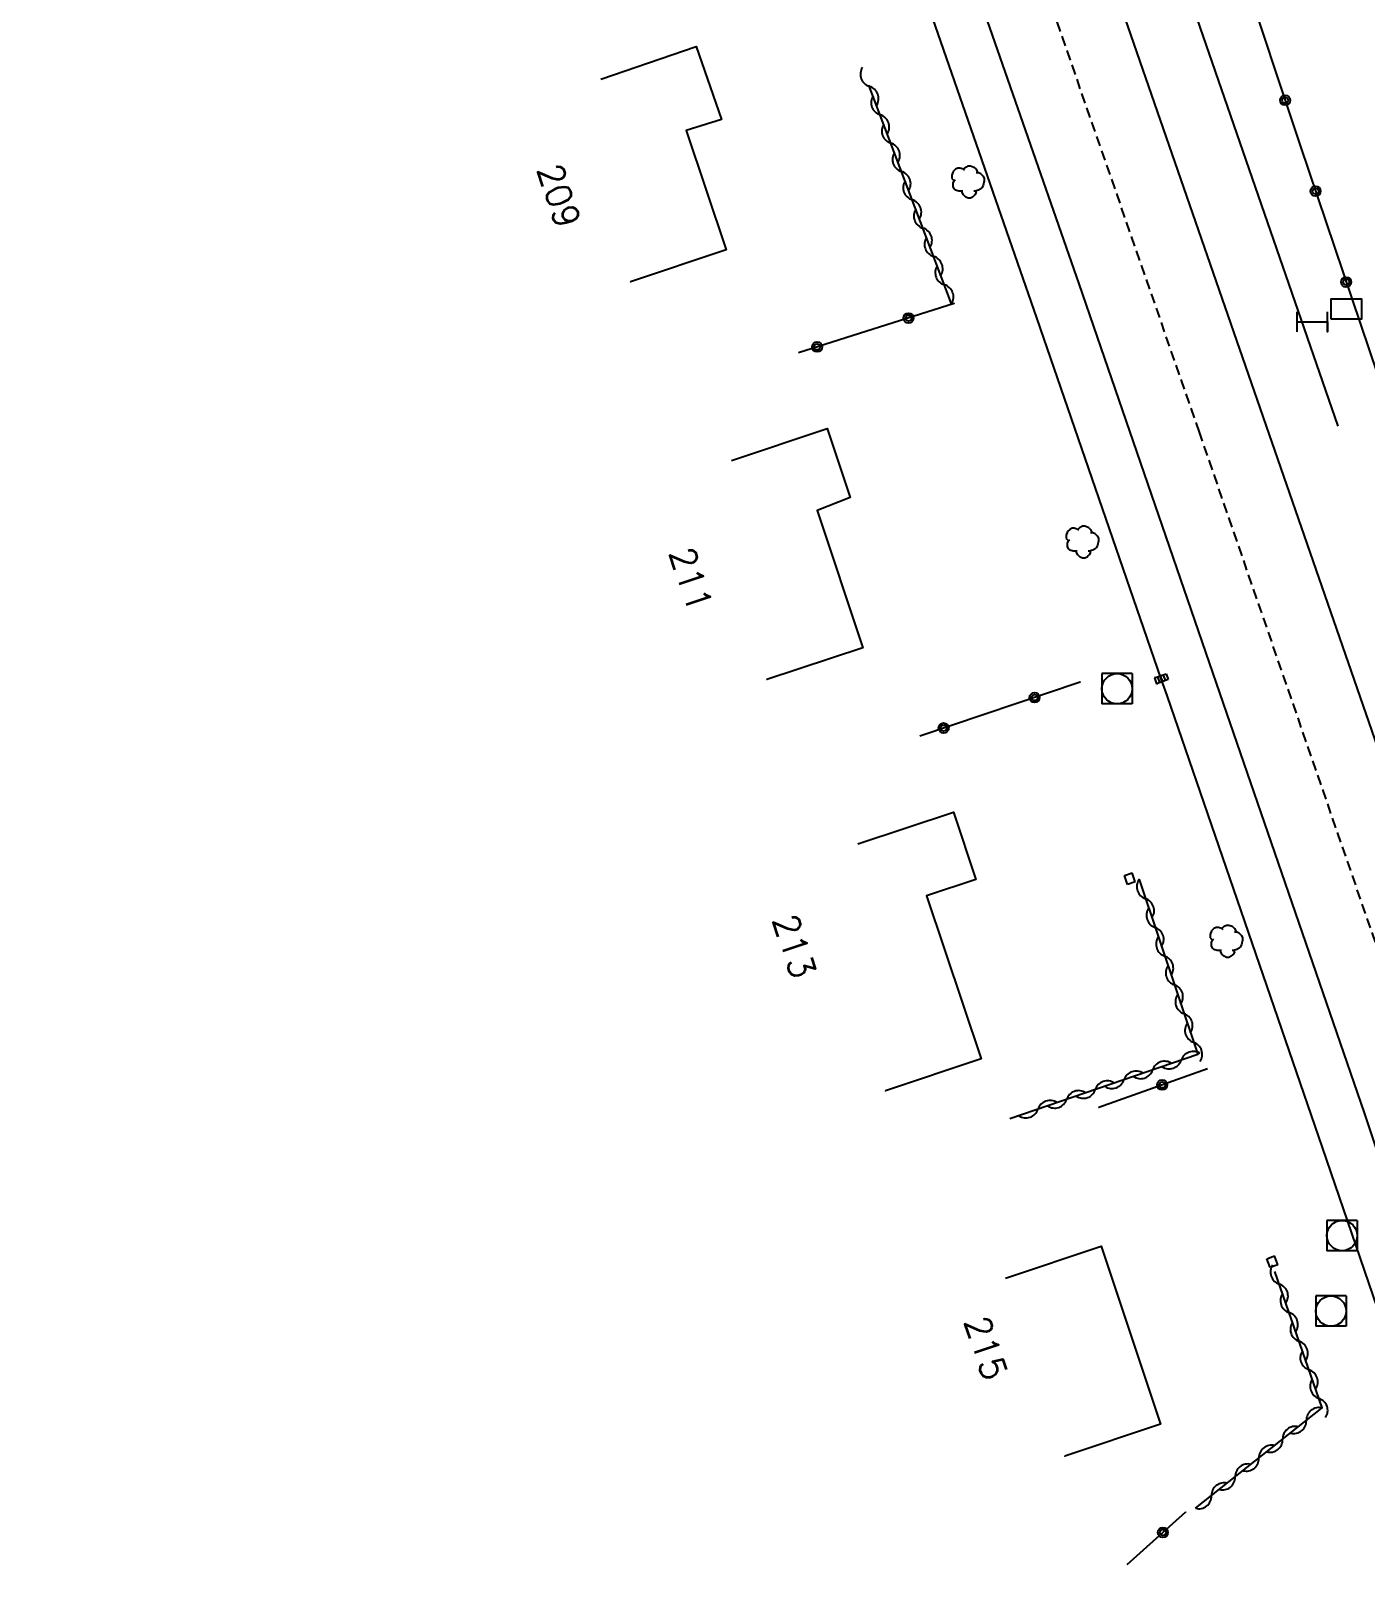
# Model space of a CAD drawing. Header units: millimetres. Extents: x 133016 to 134000, y 142000 to 143000.
# Drawn here: x 133272 to 133338.1, y 142117.4 to 142194.3 of the extents above; entities that cross this region are included whole.
import ezdxf
from ezdxf.enums import TextEntityAlignment as Align

# ---------------------------------------------------------------- set-up
doc = ezdxf.new("R2010")
doc.units = ezdxf.units.MM
doc.linetypes.add('DASHED', pattern=[0.75, 0.5, -0.25])
doc.layers.get('0').update_dxf_attribs({"linetype": 'CONTINUOUS'})
for name, color, linetype in [('W0001', 6, 'DASHED'), ('W0008', 7, 'CONTINUOUS'), ('W0100', 7, 'CONTINUOUS'), ('W0112', 1, 'DASHED'), ('W0300', 7, 'CONTINUOUS'), ('W0310', 3, 'CONTINUOUS'), ('W0322', 7, 'CONTINUOUS'), ('W0400', 7, 'CONTINUOUS'), ('W0420', 7, 'CONTINUOUS'), ('W0991', 7, 'CONTINUOUS'), ('W1471', 7, 'CONTINUOUS'), ('W1474', 7, 'CONTINUOUS')]:
    doc.layers.add(name, color=color, linetype=linetype)
doc.styles.get("Standard").update_dxf_attribs({"font": 'romans.shx', "width": 0.85})

# ---------------------------------------------------------------- blocks, each defined once
blk = doc.blocks.new('t310o')
at = {"color": 0, "linetype": 'Continuous'}
for centre, start, end in [((-0.5, 0.375), 216.8699, 323.1304), ((0.5, -0.375), 36.8699, 143.1303)]:
    blk.add_arc(centre, 0.625, start, end, dxfattribs=at)
blk = doc.blocks.new('t322o')
at = {"color": 0, "linetype": 'Continuous'}
for radius in [0.25, 0.15]:
    blk.add_circle((0, 0), radius, dxfattribs=at)
blk = doc.blocks.new('T1474')
at = {"color": 0, "linetype": 'Continuous', "flags": 128}
for points in [[(-0.75, -0.5), (-0.75, 0.5)], [(-0.75, 0), (0.75, 0)], [(0.75, 0), (0.749, -0.5), (0.75, 0.5)]]:
    blk.add_lwpolyline(points, dxfattribs=at)
blk = doc.blocks.new('T1471')
at = {"color": 0, "linetype": 'Continuous', "flags": 128}
blk.add_lwpolyline([(-0.75, -0.5), (-0.75, 0.5), (0.75, 0.5), (0.75, -0.5), (-0.75, -0.5)], dxfattribs=at)
blk = doc.blocks.new('T420')
for p, q in [((0.75, 0.75), (-0.75, 0.75)), ((-0.75, 0.75), (-0.75, -0.75)), ((0.75, 0.75), (0.75, -0.75)), ((0.75, -0.75), (-0.75, -0.75))]:
    blk.add_line(p, q)
blk.add_ellipse((0, 0), major_axis=(-0.53, 0.53), ratio=1, start_param=3.926991, end_param=10.210176)
blk = doc.blocks.new('T300')
for p, q in [((-0.171, 0.743), (-0.057, 0.8)), ((-0.057, 0.8), (0.057, 0.8)), ((0.057, 0.8), (0.229, 0.743)), ((-0.8, 0.514), (-0.857, 0.343)), ((-0.857, 0.343), (-0.857, 0.171)), ((-0.857, 0.171), (-0.743, 0.057)), ((-0.686, 0.629), (-0.8, 0.514)), ((-0.8, -0.057), (-0.743, 0.057)), ((-0.743, 0.057), (-0.686, 0.114)), ((-0.571, 0.686), (-0.686, 0.629)), ((-0.457, 0.686), (-0.571, 0.686)), ((-0.286, 0.629), (-0.457, 0.686)), ((-0.286, 0.629), (-0.171, 0.743)), ((-0.229, 0.571), (-0.286, 0.629)), ((0.229, 0.743), (0.343, 0.629)), ((0.343, 0.629), (0.4, 0.514)), ((0.457, 0.457), (0.343, 0.457)), ((0.4, 0.514), (0.4, 0.457)), ((0.571, 0.4), (0.457, 0.457)), ((0.571, 0.4), (0.686, 0.286)), ((0.686, 0.286), (0.743, 0.171)), ((0.743, 0.057), (0.686, -0.171)), ((0.743, 0.171), (0.743, 0.057)), ((-0.8, -0.171), (-0.8, -0.057)), ((-0.8, -0.229), (-0.8, -0.171)), ((-0.743, -0.343), (-0.8, -0.229)), ((-0.686, -0.4), (-0.743, -0.343)), ((-0.514, -0.457), (-0.686, -0.4)), ((-0.4, -0.457), (-0.514, -0.457)), ((-0.4, -0.457), (-0.343, -0.457)), ((-0.343, -0.457), (-0.343, -0.4)), ((-0.343, -0.514), (-0.343, -0.457)), ((-0.286, -0.629), (-0.343, -0.514)), ((-0.171, -0.743), (-0.286, -0.629)), ((-0.057, -0.8), (-0.171, -0.743)), ((0.171, -0.743), (0.057, -0.8)), ((0.229, -0.686), (0.171, -0.743)), ((0.286, -0.457), (0.229, -0.457)), ((0.286, -0.629), (0.229, -0.686)), ((0.457, -0.4), (0.286, -0.457)), ((0.343, -0.514), (0.286, -0.629)), ((0.343, -0.514), (0.343, -0.457)), ((0.571, -0.343), (0.457, -0.4)), ((0.629, -0.286), (0.571, -0.343)), ((0.686, -0.171), (0.629, -0.286)), ((0.057, -0.8), (-0.057, -0.8))]:
    blk.add_line(p, q)
blk = doc.blocks.new('T400')
for p, q in [((-0.15, 0.3), (0.15, 0.3)), ((-0.15, -0.25), (-0.15, 0.3)), ((-0.15, 0.15), (0.15, 0.15)), ((-0.15, 0), (0.15, 0)), ((0.15, 0.3), (0.15, -0.25)), ((-0.15, -0.15), (0.15, -0.15)), ((-0.15, -0.25), (-0.15, -0.3)), ((-0.15, -0.3), (0.15, -0.3)), ((0.15, -0.3), (0.15, -0.25))]:
    blk.add_line(p, q)

msp = doc.modelspace()

# ---------------------------------------------------------------- linework, layer by layer
at = {"layer": 'W0001'}
msp.add_lwpolyline([(133386.945, 142000), (133386.814, 142000.544), (133381.386, 142020.922), (133377.72, 142033.242), (133374.378, 142044.404), (133371.736, 142052.501), (133363.425, 142077.24), (133351.282, 142112.198), (133340.526, 142143.486), (133329.846, 142174.424), (133321.068, 142199.742), (133310.87, 142229.854), (133301.041, 142256.022), (133295.587, 142269.624), (133285.227, 142295.132), (133272.196, 142327.363), (133261.937, 142352.824), (133254.866, 142370.308), (133250.758, 142380.429), (133247.16, 142389.362), (133243.379, 142398.786), (133239.165, 142409.566), (133234.966, 142420.636), (133226.628, 142443.802)], dxfattribs=at)
at = {"layer": 'W0008'}
for points in [[(133390.33, 142000), (133389.117, 142005.032), (133384.019, 142023.587), (133377.685, 142044.909), (133374.384, 142055.102), (133369.14, 142070.723), (133366.561, 142078.358), (133345.093, 142140.306), (133325.595, 142196.609), (133313.916, 142230.23), (133310.315, 142240.248), (133304.98, 142254.246), (133302.445, 142260.555), (133295.552, 142277.686), (133287.999, 142296.351), (133288.488, 142296.545), (133287.375, 142299.347), (133288.697, 142301.325), (133285.298, 142309.766), (133276.766, 142330.818), (133274.82, 142335.693), (133271.638, 142343.642), (133262.27, 142366.754), (133261.698, 142368.124)], [(133383.556, 142000), (133381.211, 142009.254), (133378.425, 142019.486), (133371.198, 142043.51), (133366.133, 142058.908), (133360.254, 142076.227), (133354.87, 142091.773), (133346.882, 142114.609), (133342.128, 142128.448), (133338.024, 142140.699), (133330.342, 142163.001), (133323.894, 142181.76), (133317.582, 142199.875), (133307.714, 142228.298), (133308.185, 142228.481), (133302.42, 142244.244), (133297.759, 142256.209), (133290.821, 142273.508), (133284.366, 142289.245), (133277.236, 142306.668)], [(133336.721, 142174.716), (133329.128, 142196.688), (133328.748, 142197.869), (133320.297, 142221.956), (133320.199, 142222.319), (133317.587, 142229.496), (133316.762, 142231.419), (133312.876, 142240.301), (133305.406, 142257.294), (133305.387, 142258.531), (133305.873, 142259.647), (133306.849, 142260.526)], [(133344.905, 142113.075), (133339.914, 142127.412), (133335.952, 142138.992), (133328.252, 142161.383), (133327.962, 142162.204), (133321.794, 142180.089), (133315.01, 142199.635), (133314.782, 142200.287), (133309.267, 142216.337), (133304.72, 142229.406), (133304.196, 142230.522), (133303.51, 142231.242), (133302.799, 142231.613), (133302.31, 142231.754), (133300.697, 142232.02), (133298.553, 142232.009), (133296.534, 142231.586), (133294.426, 142230.645), (133292.133, 142229.109), (133289.868, 142226.928), (133282.863, 142218.789), (133269.263, 142202.972)]]:
    msp.add_lwpolyline(points, dxfattribs=at)
at = {"layer": 'W0100'}
for points in [[(133300.197, 142191.897), (133304.924, 142193.525), (133306.168, 142189.912), (133304.426, 142189.355), (133306.406, 142183.451), (133301.665, 142181.861), (133301.665, 142181.861), (133301.665, 142181.861), (133301.665, 142181.861), (133301.665, 142181.861), (133301.665, 142181.861), (133301.665, 142181.861), (133301.665, 142181.861), (133301.665, 142181.861), (133301.665, 142181.861), (133301.665, 142181.861), (133301.665, 142181.861), (133301.665, 142181.861), (133301.665, 142181.861), (133301.665, 142181.861), (133301.665, 142181.861), (133301.665, 142181.861), (133301.665, 142181.861), (133301.665, 142181.861), (133301.665, 142181.861), (133301.665, 142181.861), (133301.665, 142181.861), (133301.665, 142181.861), (133301.665, 142181.861), (133301.665, 142181.861), (133301.665, 142181.861), (133301.665, 142181.861), (133301.665, 142181.861), (133301.665, 142181.861), (133301.665, 142181.861), (133301.665, 142181.861), (133301.665, 142181.861), (133301.665, 142181.861), (133301.665, 142181.861), (133301.665, 142181.861), (133301.665, 142181.861), (133301.665, 142181.861), (133301.665, 142181.861), (133301.665, 142181.861), (133301.665, 142181.861), (133301.665, 142181.861), (133301.665, 142181.861), (133301.665, 142181.861), (133301.665, 142181.861), (133301.665, 142181.861), (133301.665, 142181.861), (133301.665, 142181.861), (133301.665, 142181.861), (133301.665, 142181.861), (133301.665, 142181.861), (133301.665, 142181.861), (133301.665, 142181.861), (133301.665, 142181.861), (133301.665, 142181.861), (133301.665, 142181.861), (133301.665, 142181.861), (133301.665, 142181.861), (133301.665, 142181.861), (133301.665, 142181.861), (133301.665, 142181.861), (133301.665, 142181.861), (133301.665, 142181.861), (133301.665, 142181.861), (133301.665, 142181.861), (133301.665, 142181.861), (133301.665, 142181.861), (133301.665, 142181.861), (133301.665, 142181.861), (133301.665, 142181.861), (133301.665, 142181.861), (133301.665, 142181.861), (133301.665, 142181.861), (133301.665, 142181.861), (133301.665, 142181.861), (133301.665, 142181.861), (133301.665, 142181.861), (133301.665, 142181.861), (133301.665, 142181.861), (133301.665, 142181.861), (133301.665, 142181.861), (133301.665, 142181.861), (133301.665, 142181.861), (133301.665, 142181.861), (133301.665, 142181.861), (133301.665, 142181.861), (133301.665, 142181.861), (133301.665, 142181.861), (133301.665, 142181.861), (133301.665, 142181.861), (133301.665, 142181.861), (133301.665, 142181.861), (133301.665, 142181.861), (133301.665, 142181.861), (133301.665, 142181.861), (133301.665, 142181.861), (133301.665, 142181.861), (133301.665, 142181.861), (133301.665, 142181.861), (133301.665, 142181.861), (133301.665, 142181.861), (133301.665, 142181.861), (133301.665, 142181.861), (133301.665, 142181.861), (133301.665, 142181.861), (133301.665, 142181.861), (133301.665, 142181.861), (133301.665, 142181.861), (133301.665, 142181.861), (133301.665, 142181.861), (133301.665, 142181.861), (133301.665, 142181.861), (133301.665, 142181.861), (133301.665, 142181.861), (133301.665, 142181.861), (133301.665, 142181.861)], [(133306.666, 142173.019), (133311.409, 142174.602), (133312.548, 142171.188), (133310.906, 142170.536), (133313.17, 142163.745), (133308.427, 142162.163), (133308.427, 142162.163), (133308.427, 142162.163), (133308.427, 142162.163), (133308.427, 142162.163), (133308.427, 142162.163), (133308.427, 142162.163), (133308.427, 142162.163), (133308.427, 142162.163), (133308.427, 142162.163), (133308.427, 142162.163), (133308.427, 142162.163), (133308.427, 142162.163), (133308.427, 142162.163), (133308.427, 142162.163), (133308.427, 142162.163), (133308.427, 142162.163), (133308.427, 142162.163), (133308.427, 142162.163), (133308.427, 142162.163), (133308.427, 142162.163), (133308.427, 142162.163), (133308.427, 142162.163), (133308.427, 142162.163), (133308.427, 142162.163), (133308.427, 142162.163), (133308.427, 142162.163), (133308.427, 142162.163), (133308.427, 142162.163), (133308.427, 142162.163), (133308.427, 142162.163), (133308.427, 142162.163), (133308.427, 142162.163), (133308.427, 142162.163), (133308.427, 142162.163), (133308.427, 142162.163), (133308.427, 142162.163), (133308.427, 142162.163), (133308.427, 142162.163), (133308.427, 142162.163), (133308.427, 142162.163), (133308.427, 142162.163), (133308.427, 142162.163), (133308.427, 142162.163), (133308.427, 142162.163), (133308.427, 142162.163), (133308.427, 142162.163), (133308.427, 142162.163), (133308.427, 142162.163), (133308.427, 142162.163), (133308.427, 142162.163), (133308.427, 142162.163), (133308.427, 142162.163), (133308.427, 142162.163), (133308.427, 142162.163), (133308.427, 142162.163), (133308.427, 142162.163), (133308.427, 142162.163), (133308.427, 142162.163), (133308.427, 142162.163), (133308.427, 142162.163), (133308.427, 142162.163), (133308.427, 142162.163), (133308.427, 142162.163), (133308.427, 142162.163), (133308.427, 142162.163), (133308.427, 142162.163), (133308.427, 142162.163), (133308.427, 142162.163), (133308.427, 142162.163), (133308.427, 142162.163), (133308.427, 142162.163), (133308.427, 142162.163), (133308.427, 142162.163), (133308.427, 142162.163), (133308.427, 142162.163), (133308.427, 142162.163), (133308.427, 142162.163), (133308.427, 142162.163), (133308.427, 142162.163), (133308.427, 142162.163), (133308.427, 142162.163), (133308.427, 142162.163), (133308.427, 142162.163), (133308.427, 142162.163), (133308.427, 142162.163), (133308.427, 142162.163), (133308.427, 142162.163), (133308.427, 142162.163), (133308.427, 142162.163), (133308.427, 142162.163), (133308.427, 142162.163), (133308.427, 142162.163), (133308.427, 142162.163), (133308.427, 142162.163), (133308.427, 142162.163), (133308.427, 142162.163), (133308.427, 142162.163), (133308.427, 142162.163), (133308.427, 142162.163), (133308.427, 142162.163), (133308.427, 142162.163), (133308.427, 142162.163), (133308.427, 142162.163), (133308.427, 142162.163), (133308.427, 142162.163), (133308.427, 142162.163), (133308.427, 142162.163), (133308.427, 142162.163), (133308.427, 142162.163), (133308.427, 142162.163), (133308.427, 142162.163), (133308.427, 142162.163), (133308.427, 142162.163), (133308.427, 142162.163)], [(133312.925, 142154.027), (133317.67, 142155.602), (133318.781, 142152.255), (133316.334, 142151.449), (133319.033, 142143.376), (133314.291, 142141.791), (133314.291, 142141.791), (133314.291, 142141.791), (133314.291, 142141.791), (133314.291, 142141.791), (133314.291, 142141.791), (133314.291, 142141.791), (133314.291, 142141.791), (133314.291, 142141.791), (133314.291, 142141.791), (133314.291, 142141.791), (133314.291, 142141.791), (133314.291, 142141.791), (133314.291, 142141.791), (133314.291, 142141.791), (133314.291, 142141.791), (133314.291, 142141.791), (133314.291, 142141.791), (133314.291, 142141.791), (133314.291, 142141.791), (133314.291, 142141.791), (133314.291, 142141.791), (133314.291, 142141.791), (133314.291, 142141.791), (133314.291, 142141.791), (133314.291, 142141.791), (133314.291, 142141.791), (133314.291, 142141.791), (133314.291, 142141.791), (133314.291, 142141.791), (133314.291, 142141.791), (133314.291, 142141.791), (133314.291, 142141.791), (133314.291, 142141.791), (133314.291, 142141.791), (133314.291, 142141.791), (133314.291, 142141.791), (133314.291, 142141.791), (133314.291, 142141.791), (133314.291, 142141.791), (133314.291, 142141.791), (133314.291, 142141.791), (133314.291, 142141.791), (133314.291, 142141.791), (133314.291, 142141.791), (133314.291, 142141.791), (133314.291, 142141.791), (133314.291, 142141.791), (133314.291, 142141.791), (133314.291, 142141.791), (133314.291, 142141.791), (133314.291, 142141.791), (133314.291, 142141.791), (133314.291, 142141.791), (133314.291, 142141.791), (133314.291, 142141.791), (133314.291, 142141.791), (133314.291, 142141.791), (133314.291, 142141.791), (133314.291, 142141.791), (133314.291, 142141.791), (133314.291, 142141.791), (133314.291, 142141.791), (133314.291, 142141.791), (133314.291, 142141.791), (133314.291, 142141.791), (133314.291, 142141.791), (133314.291, 142141.791), (133314.291, 142141.791), (133314.291, 142141.791), (133314.291, 142141.791), (133314.291, 142141.791), (133314.291, 142141.791), (133314.291, 142141.791), (133314.291, 142141.791), (133314.291, 142141.791), (133314.291, 142141.791), (133314.291, 142141.791), (133314.291, 142141.791), (133314.291, 142141.791), (133314.291, 142141.791), (133314.291, 142141.791), (133314.291, 142141.791), (133314.291, 142141.791), (133314.291, 142141.791), (133314.291, 142141.791), (133314.291, 142141.791), (133314.291, 142141.791), (133314.291, 142141.791), (133314.291, 142141.791), (133314.291, 142141.791), (133314.291, 142141.791), (133314.291, 142141.791), (133314.291, 142141.791), (133314.291, 142141.791), (133314.291, 142141.791), (133314.291, 142141.791), (133314.291, 142141.791), (133314.291, 142141.791), (133314.291, 142141.791), (133314.291, 142141.791), (133314.291, 142141.791), (133314.291, 142141.791), (133314.291, 142141.791), (133314.291, 142141.791), (133314.291, 142141.791), (133314.291, 142141.791), (133314.291, 142141.791), (133314.291, 142141.791), (133314.291, 142141.791), (133314.291, 142141.791), (133314.291, 142141.791), (133314.291, 142141.791), (133314.291, 142141.791), (133314.291, 142141.791)], [(133320.235, 142132.519), (133324.978, 142134.104), (133327.926, 142125.282), (133323.184, 142123.697), (133323.184, 142123.697), (133323.184, 142123.697), (133323.184, 142123.697), (133323.184, 142123.697), (133323.184, 142123.697), (133323.184, 142123.697), (133323.184, 142123.697), (133323.184, 142123.697), (133323.184, 142123.697), (133323.184, 142123.697), (133323.184, 142123.697), (133323.184, 142123.697), (133323.184, 142123.697), (133323.184, 142123.697), (133323.184, 142123.697), (133323.184, 142123.697), (133323.184, 142123.697), (133323.184, 142123.697), (133323.184, 142123.697), (133323.184, 142123.697), (133323.184, 142123.697), (133323.184, 142123.697), (133323.184, 142123.697), (133323.184, 142123.697), (133323.184, 142123.697), (133323.184, 142123.697), (133323.184, 142123.697), (133323.184, 142123.697), (133323.184, 142123.697), (133323.184, 142123.697), (133323.184, 142123.697), (133323.184, 142123.697), (133323.184, 142123.697), (133323.184, 142123.697), (133323.184, 142123.697), (133323.184, 142123.697), (133323.184, 142123.697), (133323.184, 142123.697), (133323.184, 142123.697), (133323.184, 142123.697), (133323.184, 142123.697), (133323.184, 142123.697), (133323.184, 142123.697), (133323.184, 142123.697), (133323.184, 142123.697), (133323.184, 142123.697), (133323.184, 142123.697), (133323.184, 142123.697), (133323.184, 142123.697), (133323.184, 142123.697), (133323.184, 142123.697), (133323.184, 142123.697), (133323.184, 142123.697), (133323.184, 142123.697), (133323.184, 142123.697), (133323.184, 142123.697), (133323.184, 142123.697), (133323.184, 142123.697), (133323.184, 142123.697), (133323.184, 142123.697), (133323.184, 142123.697), (133323.184, 142123.697), (133323.184, 142123.697), (133323.184, 142123.697), (133323.184, 142123.697), (133323.184, 142123.697), (133323.184, 142123.697), (133323.184, 142123.697), (133323.184, 142123.697), (133323.184, 142123.697), (133323.184, 142123.697), (133323.184, 142123.697), (133323.184, 142123.697), (133323.184, 142123.697), (133323.184, 142123.697), (133323.184, 142123.697), (133323.184, 142123.697), (133323.184, 142123.697), (133323.184, 142123.697), (133323.184, 142123.697), (133323.184, 142123.697), (133323.184, 142123.697), (133323.184, 142123.697), (133323.184, 142123.697), (133323.184, 142123.697), (133323.184, 142123.697), (133323.184, 142123.697), (133323.184, 142123.697), (133323.184, 142123.697), (133323.184, 142123.697), (133323.184, 142123.697), (133323.184, 142123.697), (133323.184, 142123.697), (133323.184, 142123.697), (133323.184, 142123.697), (133323.184, 142123.697), (133323.184, 142123.697), (133323.184, 142123.697), (133323.184, 142123.697), (133323.184, 142123.697), (133323.184, 142123.697), (133323.184, 142123.697), (133323.184, 142123.697), (133323.184, 142123.697), (133323.184, 142123.697), (133323.184, 142123.697), (133323.184, 142123.697), (133323.184, 142123.697), (133323.184, 142123.697), (133323.184, 142123.697), (133323.184, 142123.697), (133323.184, 142123.697), (133323.184, 142123.697), (133323.184, 142123.697), (133323.184, 142123.697), (133323.184, 142123.697)]]:
    msp.add_lwpolyline(points, dxfattribs=at)
at = {"layer": 'W0112'}
for points in [[(133326.667, 142152.15), (133326.288, 142152.021), (133326.135, 142152.469), (133326.514, 142152.598), (133326.514, 142152.598), (133326.514, 142152.598), (133326.514, 142152.598), (133326.514, 142152.598), (133326.514, 142152.598), (133326.514, 142152.598), (133326.514, 142152.598), (133326.514, 142152.598), (133326.514, 142152.598), (133326.514, 142152.598), (133326.514, 142152.598), (133326.514, 142152.598), (133326.514, 142152.598), (133326.514, 142152.598), (133326.514, 142152.598), (133326.514, 142152.598), (133326.514, 142152.598), (133326.514, 142152.598), (133326.514, 142152.598), (133326.514, 142152.598), (133326.514, 142152.598), (133326.514, 142152.598), (133326.514, 142152.598), (133326.514, 142152.598), (133326.514, 142152.598), (133326.514, 142152.598), (133326.514, 142152.598), (133326.514, 142152.598), (133326.514, 142152.598), (133326.514, 142152.598), (133326.514, 142152.598), (133326.514, 142152.598), (133326.514, 142152.598), (133326.514, 142152.598), (133326.514, 142152.598), (133326.514, 142152.598), (133326.514, 142152.598), (133326.514, 142152.598), (133326.514, 142152.598), (133326.514, 142152.598), (133326.514, 142152.598), (133326.514, 142152.598), (133326.514, 142152.598), (133326.514, 142152.598), (133326.514, 142152.598), (133326.514, 142152.598), (133326.514, 142152.598), (133326.514, 142152.598), (133326.514, 142152.598), (133326.514, 142152.598), (133326.514, 142152.598), (133326.514, 142152.598), (133326.514, 142152.598), (133326.514, 142152.598), (133326.514, 142152.598), (133326.514, 142152.598), (133326.514, 142152.598), (133326.514, 142152.598), (133326.514, 142152.598), (133326.514, 142152.598), (133326.514, 142152.598), (133326.514, 142152.598), (133326.514, 142152.598), (133326.514, 142152.598), (133326.514, 142152.598), (133326.514, 142152.598), (133326.514, 142152.598), (133326.514, 142152.598), (133326.514, 142152.598), (133326.514, 142152.598), (133326.514, 142152.598), (133326.514, 142152.598), (133326.514, 142152.598), (133326.514, 142152.598), (133326.514, 142152.598), (133326.514, 142152.598), (133326.514, 142152.598), (133326.514, 142152.598), (133326.514, 142152.598), (133326.514, 142152.598), (133326.514, 142152.598), (133326.514, 142152.598), (133326.514, 142152.598), (133326.514, 142152.598), (133326.514, 142152.598), (133326.514, 142152.598), (133326.514, 142152.598), (133326.514, 142152.598), (133326.514, 142152.598), (133326.514, 142152.598), (133326.514, 142152.598), (133326.514, 142152.598), (133326.514, 142152.598), (133326.514, 142152.598), (133326.514, 142152.598), (133326.514, 142152.598), (133326.514, 142152.598), (133326.514, 142152.598), (133326.514, 142152.598), (133326.514, 142152.598), (133326.514, 142152.598), (133326.514, 142152.598), (133326.514, 142152.598), (133326.514, 142152.598), (133326.514, 142152.598), (133326.514, 142152.598), (133326.514, 142152.598), (133326.514, 142152.598), (133326.514, 142152.598), (133326.514, 142152.598), (133326.514, 142152.598), (133326.514, 142152.598), (133326.514, 142152.598), (133326.514, 142152.598), (133326.514, 142152.598), (133326.514, 142152.598)], [(133326.667, 142152.15), (133326.514, 142152.598), (133326.514, 142152.598), (133326.514, 142152.598), (133326.514, 142152.598), (133326.514, 142152.598), (133326.514, 142152.598), (133326.514, 142152.598), (133326.514, 142152.598), (133326.514, 142152.598), (133326.514, 142152.598), (133326.514, 142152.598), (133326.514, 142152.598), (133326.514, 142152.598), (133326.514, 142152.598), (133326.514, 142152.598), (133326.514, 142152.598), (133326.514, 142152.598), (133326.514, 142152.598), (133326.514, 142152.598), (133326.514, 142152.598), (133326.514, 142152.598), (133326.514, 142152.598), (133326.514, 142152.598), (133326.514, 142152.598), (133326.514, 142152.598), (133326.514, 142152.598), (133326.514, 142152.598), (133326.514, 142152.598), (133326.514, 142152.598), (133326.514, 142152.598), (133326.514, 142152.598), (133326.514, 142152.598), (133326.514, 142152.598), (133326.514, 142152.598), (133326.514, 142152.598), (133326.514, 142152.598), (133326.514, 142152.598), (133326.514, 142152.598), (133326.514, 142152.598), (133326.514, 142152.598), (133326.514, 142152.598), (133326.514, 142152.598), (133326.514, 142152.598), (133326.514, 142152.598), (133326.514, 142152.598), (133326.514, 142152.598), (133326.514, 142152.598), (133326.514, 142152.598), (133326.514, 142152.598), (133326.514, 142152.598), (133326.514, 142152.598), (133326.514, 142152.598), (133326.514, 142152.598), (133326.514, 142152.598), (133326.514, 142152.598), (133326.514, 142152.598), (133326.514, 142152.598), (133326.514, 142152.598), (133326.514, 142152.598), (133326.514, 142152.598), (133326.514, 142152.598), (133326.514, 142152.598), (133326.514, 142152.598), (133326.514, 142152.598), (133326.514, 142152.598), (133326.514, 142152.598), (133326.514, 142152.598), (133326.514, 142152.598), (133326.514, 142152.598), (133326.514, 142152.598), (133326.514, 142152.598), (133326.514, 142152.598), (133326.514, 142152.598), (133326.514, 142152.598), (133326.514, 142152.598), (133326.514, 142152.598), (133326.514, 142152.598), (133326.514, 142152.598), (133326.514, 142152.598), (133326.514, 142152.598), (133326.514, 142152.598), (133326.514, 142152.598), (133326.514, 142152.598), (133326.514, 142152.598), (133326.514, 142152.598), (133326.514, 142152.598), (133326.514, 142152.598), (133326.514, 142152.598), (133326.514, 142152.598), (133326.514, 142152.598), (133326.514, 142152.598), (133326.514, 142152.598), (133326.514, 142152.598), (133326.514, 142152.598), (133326.514, 142152.598), (133326.514, 142152.598), (133326.514, 142152.598), (133326.514, 142152.598), (133326.514, 142152.598), (133326.514, 142152.598), (133326.514, 142152.598), (133326.514, 142152.598), (133326.514, 142152.598), (133326.514, 142152.598), (133326.514, 142152.598), (133326.514, 142152.598), (133326.514, 142152.598), (133326.514, 142152.598), (133326.514, 142152.598), (133326.514, 142152.598), (133326.514, 142152.598), (133326.514, 142152.598), (133326.514, 142152.598), (133326.514, 142152.598), (133326.514, 142152.598), (133326.514, 142152.598), (133326.514, 142152.598), (133326.514, 142152.598), (133326.514, 142152.598)], [(133333.732, 142133.183), (133333.359, 142133.038), (133333.192, 142133.47), (133333.564, 142133.615), (133333.564, 142133.615), (133333.564, 142133.615), (133333.564, 142133.615), (133333.564, 142133.615), (133333.564, 142133.615), (133333.564, 142133.615), (133333.564, 142133.615), (133333.564, 142133.615), (133333.564, 142133.615), (133333.564, 142133.615), (133333.564, 142133.615), (133333.564, 142133.615), (133333.564, 142133.615), (133333.564, 142133.615), (133333.564, 142133.615), (133333.564, 142133.615), (133333.564, 142133.615), (133333.564, 142133.615), (133333.564, 142133.615), (133333.564, 142133.615), (133333.564, 142133.615), (133333.564, 142133.615), (133333.564, 142133.615), (133333.564, 142133.615), (133333.564, 142133.615), (133333.564, 142133.615), (133333.564, 142133.615), (133333.564, 142133.615), (133333.564, 142133.615), (133333.564, 142133.615), (133333.564, 142133.615), (133333.564, 142133.615), (133333.564, 142133.615), (133333.564, 142133.615), (133333.564, 142133.615), (133333.564, 142133.615), (133333.564, 142133.615), (133333.564, 142133.615), (133333.564, 142133.615), (133333.564, 142133.615), (133333.564, 142133.615), (133333.564, 142133.615), (133333.564, 142133.615), (133333.564, 142133.615), (133333.564, 142133.615), (133333.564, 142133.615), (133333.564, 142133.615), (133333.564, 142133.615), (133333.564, 142133.615), (133333.564, 142133.615), (133333.564, 142133.615), (133333.564, 142133.615), (133333.564, 142133.615), (133333.564, 142133.615), (133333.564, 142133.615), (133333.564, 142133.615), (133333.564, 142133.615), (133333.564, 142133.615), (133333.564, 142133.615), (133333.564, 142133.615), (133333.564, 142133.615), (133333.564, 142133.615), (133333.564, 142133.615), (133333.564, 142133.615), (133333.564, 142133.615), (133333.564, 142133.615), (133333.564, 142133.615), (133333.564, 142133.615), (133333.564, 142133.615), (133333.564, 142133.615), (133333.564, 142133.615), (133333.564, 142133.615), (133333.564, 142133.615), (133333.564, 142133.615), (133333.564, 142133.615), (133333.564, 142133.615), (133333.564, 142133.615), (133333.564, 142133.615), (133333.564, 142133.615), (133333.564, 142133.615), (133333.564, 142133.615), (133333.564, 142133.615), (133333.564, 142133.615), (133333.564, 142133.615), (133333.564, 142133.615), (133333.564, 142133.615), (133333.564, 142133.615), (133333.564, 142133.615), (133333.564, 142133.615), (133333.564, 142133.615), (133333.564, 142133.615), (133333.564, 142133.615), (133333.564, 142133.615), (133333.564, 142133.615), (133333.564, 142133.615), (133333.564, 142133.615), (133333.564, 142133.615), (133333.564, 142133.615), (133333.564, 142133.615), (133333.564, 142133.615), (133333.564, 142133.615), (133333.564, 142133.615), (133333.564, 142133.615), (133333.564, 142133.615), (133333.564, 142133.615), (133333.564, 142133.615), (133333.564, 142133.615), (133333.564, 142133.615), (133333.564, 142133.615), (133333.564, 142133.615), (133333.564, 142133.615), (133333.564, 142133.615), (133333.564, 142133.615), (133333.564, 142133.615), (133333.564, 142133.615), (133333.564, 142133.615)], [(133333.732, 142133.183), (133333.564, 142133.615), (133333.564, 142133.615), (133333.564, 142133.615), (133333.564, 142133.615), (133333.564, 142133.615), (133333.564, 142133.615), (133333.564, 142133.615), (133333.564, 142133.615), (133333.564, 142133.615), (133333.564, 142133.615), (133333.564, 142133.615), (133333.564, 142133.615), (133333.564, 142133.615), (133333.564, 142133.615), (133333.564, 142133.615), (133333.564, 142133.615), (133333.564, 142133.615), (133333.564, 142133.615), (133333.564, 142133.615), (133333.564, 142133.615), (133333.564, 142133.615), (133333.564, 142133.615), (133333.564, 142133.615), (133333.564, 142133.615), (133333.564, 142133.615), (133333.564, 142133.615), (133333.564, 142133.615), (133333.564, 142133.615), (133333.564, 142133.615), (133333.564, 142133.615), (133333.564, 142133.615), (133333.564, 142133.615), (133333.564, 142133.615), (133333.564, 142133.615), (133333.564, 142133.615), (133333.564, 142133.615), (133333.564, 142133.615), (133333.564, 142133.615), (133333.564, 142133.615), (133333.564, 142133.615), (133333.564, 142133.615), (133333.564, 142133.615), (133333.564, 142133.615), (133333.564, 142133.615), (133333.564, 142133.615), (133333.564, 142133.615), (133333.564, 142133.615), (133333.564, 142133.615), (133333.564, 142133.615), (133333.564, 142133.615), (133333.564, 142133.615), (133333.564, 142133.615), (133333.564, 142133.615), (133333.564, 142133.615), (133333.564, 142133.615), (133333.564, 142133.615), (133333.564, 142133.615), (133333.564, 142133.615), (133333.564, 142133.615), (133333.564, 142133.615), (133333.564, 142133.615), (133333.564, 142133.615), (133333.564, 142133.615), (133333.564, 142133.615), (133333.564, 142133.615), (133333.564, 142133.615), (133333.564, 142133.615), (133333.564, 142133.615), (133333.564, 142133.615), (133333.564, 142133.615), (133333.564, 142133.615), (133333.564, 142133.615), (133333.564, 142133.615), (133333.564, 142133.615), (133333.564, 142133.615), (133333.564, 142133.615), (133333.564, 142133.615), (133333.564, 142133.615), (133333.564, 142133.615), (133333.564, 142133.615), (133333.564, 142133.615), (133333.564, 142133.615), (133333.564, 142133.615), (133333.564, 142133.615), (133333.564, 142133.615), (133333.564, 142133.615), (133333.564, 142133.615), (133333.564, 142133.615), (133333.564, 142133.615), (133333.564, 142133.615), (133333.564, 142133.615), (133333.564, 142133.615), (133333.564, 142133.615), (133333.564, 142133.615), (133333.564, 142133.615), (133333.564, 142133.615), (133333.564, 142133.615), (133333.564, 142133.615), (133333.564, 142133.615), (133333.564, 142133.615), (133333.564, 142133.615), (133333.564, 142133.615), (133333.564, 142133.615), (133333.564, 142133.615), (133333.564, 142133.615), (133333.564, 142133.615), (133333.564, 142133.615), (133333.564, 142133.615), (133333.564, 142133.615), (133333.564, 142133.615), (133333.564, 142133.615), (133333.564, 142133.615), (133333.564, 142133.615), (133333.564, 142133.615), (133333.564, 142133.615), (133333.564, 142133.615), (133333.564, 142133.615), (133333.564, 142133.615), (133333.564, 142133.615)]]:
    msp.add_lwpolyline(points, dxfattribs=at)
at = {"layer": 'W0310'}
for points in [[(133317.566, 142180.782), (133317.566, 142180.782), (133317.566, 142180.782), (133317.566, 142180.782), (133317.566, 142180.782), (133317.566, 142180.782), (133317.566, 142180.782), (133317.566, 142180.782), (133317.566, 142180.782), (133317.566, 142180.782), (133317.566, 142180.782), (133317.566, 142180.782), (133317.566, 142180.782), (133317.566, 142180.782), (133317.566, 142180.782), (133317.566, 142180.782), (133317.566, 142180.782), (133317.566, 142180.782), (133317.566, 142180.782), (133313.48, 142191.611)], [(133317.566, 142180.782), (133317.566, 142180.782), (133317.566, 142180.782), (133317.566, 142180.782), (133317.566, 142180.782), (133317.566, 142180.782), (133317.566, 142180.782), (133317.566, 142180.782), (133317.566, 142180.782), (133317.566, 142180.782), (133317.566, 142180.782), (133317.566, 142180.782), (133317.566, 142180.782), (133317.566, 142180.782), (133317.566, 142180.782), (133317.566, 142180.782), (133317.566, 142180.782), (133317.566, 142180.782), (133317.566, 142180.782), (133317.566, 142180.782), (133317.566, 142180.782), (133317.566, 142180.782), (133317.566, 142180.782), (133317.566, 142180.782), (133317.566, 142180.782), (133317.566, 142180.782), (133317.566, 142180.782), (133317.566, 142180.782), (133317.566, 142180.782), (133317.566, 142180.782), (133317.566, 142180.782), (133317.566, 142180.782), (133317.566, 142180.782), (133317.566, 142180.782), (133317.566, 142180.782), (133317.566, 142180.782), (133317.566, 142180.782), (133317.566, 142180.782), (133317.566, 142180.782), (133317.566, 142180.782), (133317.566, 142180.782), (133317.566, 142180.782), (133317.566, 142180.782), (133317.566, 142180.782), (133317.566, 142180.782), (133317.566, 142180.782), (133317.566, 142180.782), (133317.566, 142180.782), (133317.566, 142180.782), (133317.566, 142180.782), (133317.566, 142180.782), (133317.566, 142180.782), (133317.566, 142180.782), (133317.566, 142180.782), (133317.566, 142180.782), (133317.566, 142180.782), (133317.566, 142180.782), (133317.566, 142180.782), (133317.566, 142180.782), (133317.566, 142180.782), (133317.566, 142180.782), (133317.566, 142180.782), (133317.566, 142180.782), (133317.566, 142180.782), (133317.566, 142180.782), (133317.566, 142180.782), (133317.566, 142180.782), (133317.566, 142180.782), (133317.566, 142180.782), (133317.566, 142180.782), (133317.566, 142180.782), (133317.566, 142180.782), (133317.566, 142180.782), (133317.566, 142180.782), (133317.566, 142180.782), (133317.566, 142180.782), (133317.566, 142180.782), (133317.566, 142180.782), (133317.566, 142180.782), (133317.566, 142180.782), (133317.566, 142180.782), (133317.566, 142180.782), (133317.566, 142180.782), (133317.566, 142180.782), (133317.566, 142180.782), (133317.566, 142180.782), (133317.566, 142180.782), (133317.566, 142180.782), (133317.566, 142180.782), (133317.566, 142180.782), (133317.566, 142180.782), (133317.566, 142180.782), (133317.566, 142180.782), (133317.566, 142180.782), (133317.566, 142180.782), (133317.566, 142180.782), (133317.566, 142180.782), (133317.566, 142180.782), (133317.566, 142180.782), (133317.566, 142180.782), (133317.566, 142180.782)], [(133326.859, 142152.258), (133326.859, 142152.258), (133326.859, 142152.258), (133326.859, 142152.258), (133326.859, 142152.258), (133326.859, 142152.258), (133326.859, 142152.258), (133326.859, 142152.258), (133326.859, 142152.258), (133326.859, 142152.258), (133326.859, 142152.258), (133326.859, 142152.258), (133326.859, 142152.258), (133326.859, 142152.258), (133326.859, 142152.258), (133326.859, 142152.258), (133326.859, 142152.258), (133326.859, 142152.258), (133329.763, 142143.594), (133320.45, 142140.407)], [(133326.859, 142152.258), (133326.859, 142152.258), (133326.859, 142152.258), (133326.859, 142152.258), (133326.859, 142152.258), (133326.859, 142152.258), (133326.859, 142152.258), (133326.859, 142152.258), (133326.859, 142152.258), (133326.859, 142152.258), (133326.859, 142152.258), (133326.859, 142152.258), (133326.859, 142152.258), (133326.859, 142152.258), (133326.859, 142152.258), (133326.859, 142152.258), (133326.859, 142152.258), (133326.859, 142152.258), (133326.859, 142152.258), (133326.859, 142152.258), (133326.859, 142152.258), (133326.859, 142152.258), (133326.859, 142152.258), (133326.859, 142152.258), (133326.859, 142152.258), (133326.859, 142152.258), (133326.859, 142152.258), (133326.859, 142152.258), (133326.859, 142152.258), (133326.859, 142152.258), (133326.859, 142152.258), (133326.859, 142152.258), (133326.859, 142152.258), (133326.859, 142152.258), (133326.859, 142152.258), (133326.859, 142152.258), (133326.859, 142152.258), (133326.859, 142152.258), (133326.859, 142152.258), (133326.859, 142152.258), (133326.859, 142152.258), (133326.859, 142152.258), (133326.859, 142152.258), (133326.859, 142152.258), (133326.859, 142152.258), (133326.859, 142152.258), (133326.859, 142152.258), (133326.859, 142152.258), (133326.859, 142152.258), (133326.859, 142152.258), (133326.859, 142152.258), (133326.859, 142152.258), (133326.859, 142152.258), (133326.859, 142152.258), (133326.859, 142152.258), (133326.859, 142152.258), (133326.859, 142152.258), (133326.859, 142152.258), (133326.859, 142152.258), (133326.859, 142152.258), (133326.859, 142152.258), (133326.859, 142152.258), (133326.859, 142152.258), (133326.859, 142152.258), (133326.859, 142152.258), (133326.859, 142152.258), (133326.859, 142152.258), (133326.859, 142152.258), (133326.859, 142152.258), (133326.859, 142152.258), (133326.859, 142152.258), (133326.859, 142152.258), (133326.859, 142152.258), (133326.859, 142152.258), (133326.859, 142152.258), (133326.859, 142152.258), (133326.859, 142152.258), (133326.859, 142152.258), (133326.859, 142152.258), (133326.859, 142152.258), (133326.859, 142152.258), (133326.859, 142152.258), (133326.859, 142152.258), (133326.859, 142152.258), (133326.859, 142152.258), (133326.859, 142152.258), (133326.859, 142152.258), (133326.859, 142152.258), (133326.859, 142152.258), (133326.859, 142152.258), (133326.859, 142152.258), (133326.859, 142152.258), (133326.859, 142152.258), (133326.859, 142152.258), (133326.859, 142152.258), (133326.859, 142152.258), (133326.859, 142152.258), (133326.859, 142152.258), (133326.859, 142152.258), (133326.859, 142152.258), (133326.859, 142152.258)], [(133329.661, 142121.118), (133335.933, 142126.089), (133333.587, 142132.852), (133333.587, 142132.852), (133333.587, 142132.852), (133333.587, 142132.852), (133333.587, 142132.852), (133333.587, 142132.852), (133333.587, 142132.852), (133333.587, 142132.852), (133333.587, 142132.852), (133333.587, 142132.852), (133333.587, 142132.852), (133333.587, 142132.852), (133333.587, 142132.852), (133333.587, 142132.852), (133333.587, 142132.852), (133333.587, 142132.852), (133333.587, 142132.852), (133333.587, 142132.852), (133333.587, 142132.852), (133333.587, 142132.852), (133333.587, 142132.852), (133333.587, 142132.852), (133333.587, 142132.852), (133333.587, 142132.852), (133333.587, 142132.852), (133333.587, 142132.852), (133333.587, 142132.852), (133333.587, 142132.852), (133333.587, 142132.852), (133333.587, 142132.852), (133333.587, 142132.852), (133333.587, 142132.852), (133333.587, 142132.852), (133333.587, 142132.852), (133333.587, 142132.852), (133333.587, 142132.852), (133333.587, 142132.852), (133333.587, 142132.852), (133333.587, 142132.852), (133333.587, 142132.852), (133333.587, 142132.852), (133333.587, 142132.852), (133333.587, 142132.852), (133333.587, 142132.852), (133333.587, 142132.852), (133333.587, 142132.852), (133333.587, 142132.852), (133333.587, 142132.852), (133333.587, 142132.852), (133333.587, 142132.852), (133333.587, 142132.852), (133333.587, 142132.852), (133333.587, 142132.852), (133333.587, 142132.852), (133333.587, 142132.852), (133333.587, 142132.852), (133333.587, 142132.852), (133333.587, 142132.852), (133333.587, 142132.852), (133333.587, 142132.852), (133333.587, 142132.852), (133333.587, 142132.852), (133333.587, 142132.852), (133333.587, 142132.852), (133333.587, 142132.852), (133333.587, 142132.852), (133333.587, 142132.852), (133333.587, 142132.852), (133333.587, 142132.852), (133333.587, 142132.852), (133333.587, 142132.852), (133333.587, 142132.852), (133333.587, 142132.852), (133333.587, 142132.852), (133333.587, 142132.852), (133333.587, 142132.852), (133333.587, 142132.852), (133333.587, 142132.852), (133333.587, 142132.852), (133333.587, 142132.852), (133333.587, 142132.852), (133333.587, 142132.852), (133333.587, 142132.852), (133333.587, 142132.852), (133333.587, 142132.852), (133333.587, 142132.852), (133333.587, 142132.852), (133333.587, 142132.852), (133333.587, 142132.852), (133333.587, 142132.852), (133333.587, 142132.852), (133333.587, 142132.852), (133333.587, 142132.852), (133333.587, 142132.852), (133333.587, 142132.852), (133333.587, 142132.852), (133333.587, 142132.852), (133333.587, 142132.852), (133333.587, 142132.852)], [(133333.587, 142132.852), (133333.587, 142132.852), (133333.587, 142132.852), (133333.587, 142132.852), (133333.587, 142132.852), (133333.587, 142132.852), (133333.587, 142132.852), (133333.587, 142132.852), (133333.587, 142132.852), (133333.587, 142132.852), (133333.587, 142132.852), (133333.587, 142132.852), (133333.587, 142132.852), (133333.587, 142132.852), (133333.587, 142132.852), (133333.587, 142132.852), (133333.587, 142132.852), (133333.587, 142132.852), (133333.587, 142132.852), (133333.587, 142132.852)]]:
    msp.add_lwpolyline(points, dxfattribs=at)
at = {"layer": 'W0322'}
for points in [[(133331.846, 142197.621), (133331.846, 142197.621), (133331.846, 142197.621), (133331.846, 142197.621), (133331.846, 142197.621), (133331.846, 142197.621), (133331.846, 142197.621), (133331.846, 142197.621), (133331.846, 142197.621), (133331.846, 142197.621), (133331.846, 142197.621), (133331.846, 142197.621), (133331.846, 142197.621), (133331.846, 142197.621), (133331.846, 142197.621), (133331.846, 142197.621), (133331.846, 142197.621), (133331.846, 142197.621), (133334.843, 142188.613), (133339.521, 142174.737)], [(133317.705, 142180.785), (133317.705, 142180.785), (133317.705, 142180.785), (133317.705, 142180.785), (133317.705, 142180.785), (133317.705, 142180.785), (133317.705, 142180.785), (133317.705, 142180.785), (133317.705, 142180.785), (133317.705, 142180.785), (133317.705, 142180.785), (133317.705, 142180.785), (133317.705, 142180.785), (133317.705, 142180.785), (133317.705, 142180.785), (133317.705, 142180.785), (133317.705, 142180.785), (133317.705, 142180.785), (133317.705, 142180.785), (133309.993, 142178.351)], [(133317.705, 142180.785), (133317.705, 142180.785), (133317.705, 142180.785), (133317.705, 142180.785), (133317.705, 142180.785), (133317.705, 142180.785), (133317.705, 142180.785), (133317.705, 142180.785), (133317.705, 142180.785), (133317.705, 142180.785), (133317.705, 142180.785), (133317.705, 142180.785), (133317.705, 142180.785), (133317.705, 142180.785), (133317.705, 142180.785), (133317.705, 142180.785), (133317.705, 142180.785), (133317.705, 142180.785), (133317.705, 142180.785), (133317.705, 142180.785), (133317.705, 142180.785), (133317.705, 142180.785), (133317.705, 142180.785), (133317.705, 142180.785), (133317.705, 142180.785), (133317.705, 142180.785), (133317.705, 142180.785), (133317.705, 142180.785), (133317.705, 142180.785), (133317.705, 142180.785), (133317.705, 142180.785), (133317.705, 142180.785), (133317.705, 142180.785), (133317.705, 142180.785), (133317.705, 142180.785), (133317.705, 142180.785), (133317.705, 142180.785), (133317.705, 142180.785), (133317.705, 142180.785), (133317.705, 142180.785), (133317.705, 142180.785), (133317.705, 142180.785), (133317.705, 142180.785), (133317.705, 142180.785), (133317.705, 142180.785), (133317.705, 142180.785), (133317.705, 142180.785), (133317.705, 142180.785), (133317.705, 142180.785), (133317.705, 142180.785), (133317.705, 142180.785), (133317.705, 142180.785), (133317.705, 142180.785), (133317.705, 142180.785), (133317.705, 142180.785), (133317.705, 142180.785), (133317.705, 142180.785), (133317.705, 142180.785), (133317.705, 142180.785), (133317.705, 142180.785), (133317.705, 142180.785), (133317.705, 142180.785), (133317.705, 142180.785), (133317.705, 142180.785), (133317.705, 142180.785), (133317.705, 142180.785), (133317.705, 142180.785), (133317.705, 142180.785), (133317.705, 142180.785), (133317.705, 142180.785), (133317.705, 142180.785), (133317.705, 142180.785), (133317.705, 142180.785), (133317.705, 142180.785), (133317.705, 142180.785), (133317.705, 142180.785), (133317.705, 142180.785), (133317.705, 142180.785), (133317.705, 142180.785), (133317.705, 142180.785), (133317.705, 142180.785), (133317.705, 142180.785), (133317.705, 142180.785), (133317.705, 142180.785), (133317.705, 142180.785), (133317.705, 142180.785), (133317.705, 142180.785), (133317.705, 142180.785), (133317.705, 142180.785), (133317.705, 142180.785), (133317.705, 142180.785), (133317.705, 142180.785), (133317.705, 142180.785), (133317.705, 142180.785), (133317.705, 142180.785), (133317.705, 142180.785), (133317.705, 142180.785), (133317.705, 142180.785), (133317.705, 142180.785), (133317.705, 142180.785), (133317.705, 142180.785)], [(133323.935, 142162.029), (133323.935, 142162.029), (133323.935, 142162.029), (133323.935, 142162.029), (133323.935, 142162.029), (133323.935, 142162.029), (133323.935, 142162.029), (133323.935, 142162.029), (133323.935, 142162.029), (133323.935, 142162.029), (133323.935, 142162.029), (133323.935, 142162.029), (133323.935, 142162.029), (133323.935, 142162.029), (133323.935, 142162.029), (133323.935, 142162.029), (133323.935, 142162.029), (133323.935, 142162.029), (133323.935, 142162.029), (133316, 142159.37)], [(133323.935, 142162.029), (133323.935, 142162.029), (133323.935, 142162.029), (133323.935, 142162.029), (133323.935, 142162.029), (133323.935, 142162.029), (133323.935, 142162.029), (133323.935, 142162.029), (133323.935, 142162.029), (133323.935, 142162.029), (133323.935, 142162.029), (133323.935, 142162.029), (133323.935, 142162.029), (133323.935, 142162.029), (133323.935, 142162.029), (133323.935, 142162.029), (133323.935, 142162.029), (133323.935, 142162.029), (133323.935, 142162.029), (133323.935, 142162.029), (133323.935, 142162.029), (133323.935, 142162.029), (133323.935, 142162.029), (133323.935, 142162.029), (133323.935, 142162.029), (133323.935, 142162.029), (133323.935, 142162.029), (133323.935, 142162.029), (133323.935, 142162.029), (133323.935, 142162.029), (133323.935, 142162.029), (133323.935, 142162.029), (133323.935, 142162.029), (133323.935, 142162.029), (133323.935, 142162.029), (133323.935, 142162.029), (133323.935, 142162.029), (133323.935, 142162.029), (133323.935, 142162.029), (133323.935, 142162.029), (133323.935, 142162.029), (133323.935, 142162.029), (133323.935, 142162.029), (133323.935, 142162.029), (133323.935, 142162.029), (133323.935, 142162.029), (133323.935, 142162.029), (133323.935, 142162.029), (133323.935, 142162.029), (133323.935, 142162.029), (133323.935, 142162.029), (133323.935, 142162.029), (133323.935, 142162.029), (133323.935, 142162.029), (133323.935, 142162.029), (133323.935, 142162.029), (133323.935, 142162.029), (133323.935, 142162.029), (133323.935, 142162.029), (133323.935, 142162.029), (133323.935, 142162.029), (133323.935, 142162.029), (133323.935, 142162.029), (133323.935, 142162.029), (133323.935, 142162.029), (133323.935, 142162.029), (133323.935, 142162.029), (133323.935, 142162.029), (133323.935, 142162.029), (133323.935, 142162.029), (133323.935, 142162.029), (133323.935, 142162.029), (133323.935, 142162.029), (133323.935, 142162.029), (133323.935, 142162.029), (133323.935, 142162.029), (133323.935, 142162.029), (133323.935, 142162.029), (133323.935, 142162.029), (133323.935, 142162.029), (133323.935, 142162.029), (133323.935, 142162.029), (133323.935, 142162.029), (133323.935, 142162.029), (133323.935, 142162.029), (133323.935, 142162.029), (133323.935, 142162.029), (133323.935, 142162.029), (133323.935, 142162.029), (133323.935, 142162.029), (133323.935, 142162.029), (133323.935, 142162.029), (133323.935, 142162.029), (133323.935, 142162.029), (133323.935, 142162.029), (133323.935, 142162.029), (133323.935, 142162.029), (133323.935, 142162.029), (133323.935, 142162.029), (133323.935, 142162.029), (133323.935, 142162.029)], [(133330.243, 142142.888), (133324.86, 142140.966), (133324.86, 142140.966), (133324.86, 142140.966), (133324.86, 142140.966), (133324.86, 142140.966), (133324.86, 142140.966), (133324.86, 142140.966), (133324.86, 142140.966), (133324.86, 142140.966), (133324.86, 142140.966), (133324.86, 142140.966), (133324.86, 142140.966), (133324.86, 142140.966), (133324.86, 142140.966), (133324.86, 142140.966), (133324.86, 142140.966), (133324.86, 142140.966), (133324.86, 142140.966), (133324.86, 142140.966), (133324.86, 142140.966), (133324.86, 142140.966), (133324.86, 142140.966), (133324.86, 142140.966), (133324.86, 142140.966), (133324.86, 142140.966), (133324.86, 142140.966), (133324.86, 142140.966), (133324.86, 142140.966), (133324.86, 142140.966), (133324.86, 142140.966), (133324.86, 142140.966), (133324.86, 142140.966), (133324.86, 142140.966), (133324.86, 142140.966), (133324.86, 142140.966), (133324.86, 142140.966), (133324.86, 142140.966), (133324.86, 142140.966), (133324.86, 142140.966), (133324.86, 142140.966), (133324.86, 142140.966), (133324.86, 142140.966), (133324.86, 142140.966), (133324.86, 142140.966), (133324.86, 142140.966), (133324.86, 142140.966), (133324.86, 142140.966), (133324.86, 142140.966), (133324.86, 142140.966), (133324.86, 142140.966), (133324.86, 142140.966), (133324.86, 142140.966), (133324.86, 142140.966), (133324.86, 142140.966), (133324.86, 142140.966), (133324.86, 142140.966), (133324.86, 142140.966), (133324.86, 142140.966), (133324.86, 142140.966), (133324.86, 142140.966), (133324.86, 142140.966), (133324.86, 142140.966), (133324.86, 142140.966), (133324.86, 142140.966), (133324.86, 142140.966), (133324.86, 142140.966), (133324.86, 142140.966), (133324.86, 142140.966), (133324.86, 142140.966), (133324.86, 142140.966), (133324.86, 142140.966), (133324.86, 142140.966), (133324.86, 142140.966), (133324.86, 142140.966), (133324.86, 142140.966), (133324.86, 142140.966), (133324.86, 142140.966), (133324.86, 142140.966), (133324.86, 142140.966), (133324.86, 142140.966), (133324.86, 142140.966), (133324.86, 142140.966), (133324.86, 142140.966), (133324.86, 142140.966), (133324.86, 142140.966), (133324.86, 142140.966), (133324.86, 142140.966), (133324.86, 142140.966), (133324.86, 142140.966), (133324.86, 142140.966), (133324.86, 142140.966), (133324.86, 142140.966), (133324.86, 142140.966), (133324.86, 142140.966), (133324.86, 142140.966), (133324.86, 142140.966), (133324.86, 142140.966), (133324.86, 142140.966), (133324.86, 142140.966), (133324.86, 142140.966)], [(133324.86, 142140.966), (133324.86, 142140.966), (133324.86, 142140.966), (133324.86, 142140.966), (133324.86, 142140.966), (133324.86, 142140.966), (133324.86, 142140.966), (133324.86, 142140.966), (133324.86, 142140.966), (133324.86, 142140.966), (133324.86, 142140.966), (133324.86, 142140.966), (133324.86, 142140.966), (133324.86, 142140.966), (133324.86, 142140.966), (133324.86, 142140.966), (133324.86, 142140.966), (133324.86, 142140.966), (133324.86, 142140.966), (133324.86, 142140.966)], [(133326.274, 142118.334), (133329.176, 142120.942), (133329.176, 142120.942), (133329.176, 142120.942), (133329.176, 142120.942), (133329.176, 142120.942), (133329.176, 142120.942), (133329.176, 142120.942), (133329.176, 142120.942), (133329.176, 142120.942), (133329.176, 142120.942), (133329.176, 142120.942), (133329.176, 142120.942), (133329.176, 142120.942), (133329.176, 142120.942), (133329.176, 142120.942), (133329.176, 142120.942), (133329.176, 142120.942), (133329.176, 142120.942), (133329.176, 142120.942), (133329.176, 142120.942), (133329.176, 142120.942), (133329.176, 142120.942), (133329.176, 142120.942), (133329.176, 142120.942), (133329.176, 142120.942), (133329.176, 142120.942), (133329.176, 142120.942), (133329.176, 142120.942), (133329.176, 142120.942), (133329.176, 142120.942), (133329.176, 142120.942), (133329.176, 142120.942), (133329.176, 142120.942), (133329.176, 142120.942), (133329.176, 142120.942), (133329.176, 142120.942), (133329.176, 142120.942), (133329.176, 142120.942), (133329.176, 142120.942), (133329.176, 142120.942), (133329.176, 142120.942), (133329.176, 142120.942), (133329.176, 142120.942), (133329.176, 142120.942), (133329.176, 142120.942), (133329.176, 142120.942), (133329.176, 142120.942), (133329.176, 142120.942), (133329.176, 142120.942), (133329.176, 142120.942), (133329.176, 142120.942), (133329.176, 142120.942), (133329.176, 142120.942), (133329.176, 142120.942), (133329.176, 142120.942), (133329.176, 142120.942), (133329.176, 142120.942), (133329.176, 142120.942), (133329.176, 142120.942), (133329.176, 142120.942), (133329.176, 142120.942), (133329.176, 142120.942), (133329.176, 142120.942), (133329.176, 142120.942), (133329.176, 142120.942), (133329.176, 142120.942), (133329.176, 142120.942), (133329.176, 142120.942), (133329.176, 142120.942), (133329.176, 142120.942), (133329.176, 142120.942), (133329.176, 142120.942), (133329.176, 142120.942), (133329.176, 142120.942), (133329.176, 142120.942), (133329.176, 142120.942), (133329.176, 142120.942), (133329.176, 142120.942), (133329.176, 142120.942), (133329.176, 142120.942), (133329.176, 142120.942), (133329.176, 142120.942), (133329.176, 142120.942), (133329.176, 142120.942), (133329.176, 142120.942), (133329.176, 142120.942), (133329.176, 142120.942), (133329.176, 142120.942), (133329.176, 142120.942), (133329.176, 142120.942), (133329.176, 142120.942), (133329.176, 142120.942), (133329.176, 142120.942), (133329.176, 142120.942), (133329.176, 142120.942), (133329.176, 142120.942), (133329.176, 142120.942), (133329.176, 142120.942), (133329.176, 142120.942), (133329.176, 142120.942)], [(133329.176, 142120.942), (133329.176, 142120.942), (133329.176, 142120.942), (133329.176, 142120.942), (133329.176, 142120.942), (133329.176, 142120.942), (133329.176, 142120.942), (133329.176, 142120.942), (133329.176, 142120.942), (133329.176, 142120.942), (133329.176, 142120.942), (133329.176, 142120.942), (133329.176, 142120.942), (133329.176, 142120.942), (133329.176, 142120.942), (133329.176, 142120.942), (133329.176, 142120.942), (133329.176, 142120.942), (133329.176, 142120.942), (133329.176, 142120.942)]]:
    msp.add_lwpolyline(points, dxfattribs=at)

# ---------------------------------------------------------------- block references
at = {"layer": 'W0300'}
for p in [(133318.444, 142186.81), (133324.109, 142168.978), (133331.245, 142149.202)]:
    msp.add_blockref('T300', p, dxfattribs=at)
at = {"layer": 'W0310'}
for p, rotation in [((133313.506, 142191.542), 110.6726161720148), ((133314.036, 142190.138), 110.6726161720148), ((133314.565, 142188.735), 110.6726161720148), ((133315.095, 142187.331), 110.6726161720148), ((133315.624, 142185.928), 110.6726161720148), ((133316.154, 142184.524), 110.6726161720148), ((133316.683, 142183.121), 110.6726161720148), ((133317.213, 142181.718), 110.6726161720148), ((133327.177, 142151.31), 288.5302036340794), ((133327.654, 142149.888), 288.5302036340794), ((133328.13, 142148.465), 288.5302036340794), ((133328.607, 142147.043), 288.5302036340794), ((133329.084, 142145.621), 288.5302036340794), ((133329.56, 142144.199), 288.5302036340794), ((133328.947, 142143.315), 198.8914019272061), ((133327.528, 142142.829), 198.8914019272061), ((133324.69, 142141.858), 198.8914019272061), ((133326.109, 142142.343), 198.8914019272061), ((133321.851, 142140.886), 198.8914019272061), ((133323.27, 142141.372), 198.8914019272061), ((133333.804, 142132.227), 109.1309425050836), ((133334.295, 142130.81), 109.1309425050836), ((133334.787, 142129.393), 109.1309425050836), ((133335.279, 142127.976), 109.1309425050836), ((133335.77, 142126.559), 109.1309425050836), ((133335.147, 142125.466), 38.39929930593803), ((133333.971, 142124.534), 38.39929930593803), ((133332.796, 142123.603), 38.39929930593803), ((133331.62, 142122.671), 38.39929930593803), ((133330.445, 142121.739), 38.39929930593803)]:
    msp.add_blockref('t310o', p, dxfattribs=dict(at, rotation=rotation))
at = {"layer": 'W0322'}
for p, rotation in [((133334.095, 142190.86), 288.4025503010899), ((133335.604, 142186.356), 288.6304369047411), ((133337.121, 142181.855), 288.6304369047411), ((133315.44, 142180.07), 197.5162753147973), ((133310.91, 142178.641), 197.5162753147973), ((133321.683, 142161.274), 198.5259850934627), ((133317.179, 142159.765), 198.5259850934627), ((133328.006, 142142.089), 199.649139829442), ((133328.04, 142119.922), 41.9456656127712)]:
    msp.add_blockref('t322o', p, dxfattribs=dict(at, rotation=rotation))
at = {"layer": 'W0400', "rotation": 289.4864762089221}
msp.add_blockref('T400', (133327.962, 142162.204), dxfattribs=at)
at = {"layer": 'W0420'}
for p in [(133325.771, 142161.71), (133336.917, 142134.627), (133336.362, 142130.886)]:
    msp.add_blockref('T420', p, dxfattribs=at)
at = {"layer": 'W1471'}
msp.add_blockref('T1471', (133337.126, 142180.516), dxfattribs=at)
at = {"layer": 'W1474'}
msp.add_blockref('T1474', (133335.442, 142179.884), dxfattribs=at)

# ---------------------------------------------------------------- texts
at = {"layer": 'W0991'}
for s, rotation, p in [('209', 288.53962, (133298.124, 142186.131)), ('211', 288.43626, (133304.66, 142167.137)), ('213', 288.48741, (133309.785, 142148.96)), ('215', 288.4778, (133319.283, 142129.06))]:
    msp.add_text(s, height=1.25, rotation=rotation, dxfattribs=at).set_placement(p, align=Align.MIDDLE)

doc.saveas('drawing.dxf')
